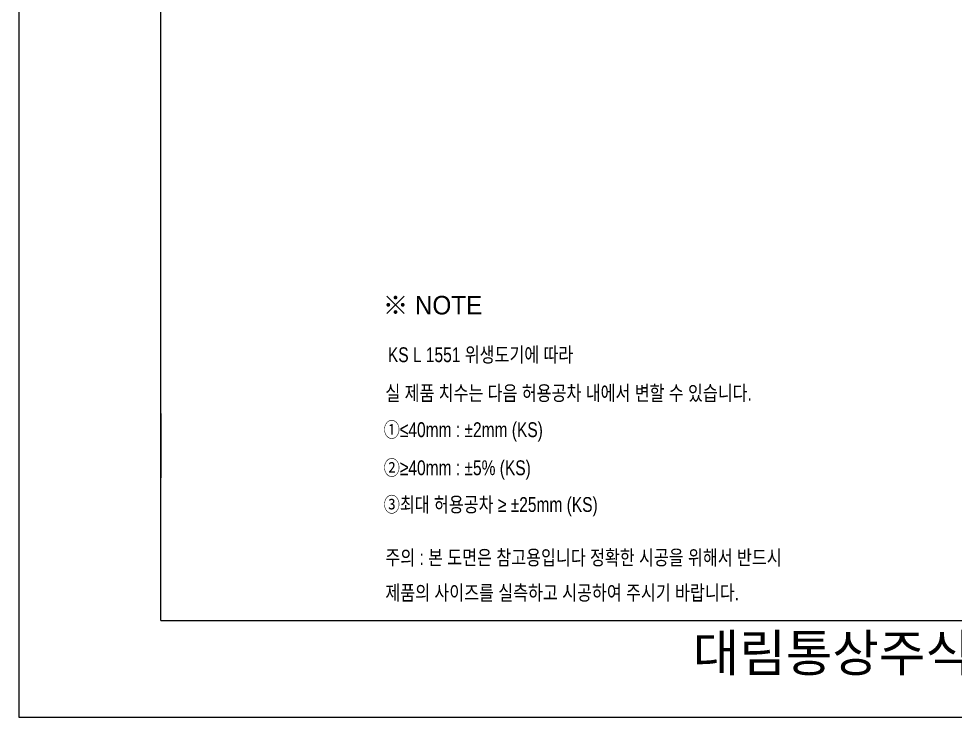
# Model space of a CAD drawing. Header units: millimetres. Extents: x 14558 to 16983, y -260 to 3171.
# Drawn here: x 14558 to 15820, y -260 to 681 of the extents above; entities that cross this region are included whole.
import ezdxf
from ezdxf.lldxf.tags import DXFTag

# ---------------------------------------------------------------- set-up
doc = ezdxf.new("R2010")
doc.units = ezdxf.units.MM
doc.header["$LTSCALE"] = 0.2
doc.layers.add('2', color=2, linetype='HIDDEN')
doc.layers.add('YA', color=7, linetype='Continuous')
doc.layers.add('DIM', color=3, linetype='Continuous', lineweight=15)
doc.styles.add('MtXpl_', font='')
doc.styles.add('굴림', font='', dxfattribs={"height": 3.2})
doc.styles.add('스타일1', font='txt.shx', dxfattribs={"bigfont": 'ghs.shx'})
doc.styles.get('MtXpl_').set_extended_font_data('Gulim')
doc.styles.get('굴림').set_extended_font_data('Gulim')
tags = doc.linetypes.add('HIDDEN', pattern=[9.525, 6.35, -3.175]).pattern_tags.tags
tags[6:7] = [DXFTag(74, 4), DXFTag(75, 0), DXFTag(340, '0'), DXFTag(46, 1.0), DXFTag(50, 0.0), DXFTag(44, 0.0), DXFTag(45, 0.0)]
tags[4:5] = [DXFTag(74, 4), DXFTag(75, 0), DXFTag(340, '0'), DXFTag(46, 1.0), DXFTag(50, 0.0), DXFTag(44, 0.0), DXFTag(45, 0.0)]

msp = doc.modelspace()

# ---------------------------------------------------------------- linework, layer by layer
at = {"layer": 'YA', "color": 7}
for p, q in [((14749.2, -129.1), (14749.2, 1980.7)), ((14749.2, 149.4), (14749.2, 62.9)), ((14749.2, -129.1), (16825.2, -129.1))]:
    msp.add_line(p, q, dxfattribs=at)
at = {"layer": 'YA', "color": 0}
msp.add_lwpolyline([(14557.9, -259.6), (16983.4, -259.6), (16983.4, 3170.7), (14557.9, 3170.7)], close=True, dxfattribs=at)

# ---------------------------------------------------------------- texts
at = {"color": 3, "style": '굴림', "width": 0.8}
for s, p in [('KS L 1551 위생도기에 따라', (15055.5, 218.8)), ('실 제품 치수는 다음 허용공차 내에서 변할 수 있습니다.', (15052.1, 167.1)), ('①≤40mm : ±2mm (KS)', (15049.8, 117.8)), ('②≥40mm : ±5%%% (KS)', (15049.8, 66.5)), ('③최대 허용공차 ≥ ±25mm (KS)', (15049.8, 17))]:
    msp.add_text(s, height=20, dxfattribs=at).set_placement(p)
at = {"color": 1, "style": '굴림', "width": 0.8}
for s, p in [('주의 : 본 도면은 참고용입니다 정확한 시공을 위해서 반드시', (15052.1, -54.4)), ('제품의 사이즈를 실측하고 시공하여 주시기 바랍니다.', (15052.1, -101.9))]:
    msp.add_text(s, height=20, dxfattribs=at).set_placement(p)
at = {"layer": '2', "style": 'MtXpl_'}
msp.add_text('※ NOTE', height=25, dxfattribs=at).set_placement((15048.7, 283.1))
at = {"layer": 'DIM', "color": 0, "insert": (15339.2, -148), "char_height": 50, "width": 1090, "attachment_point": 1, "style": '스타일1'}
msp.add_mtext('{\\fGulim|b0|i0|c129|p50;       대림통상주식회사\\P}', dxfattribs=at)

doc.saveas('drawing.dxf')
